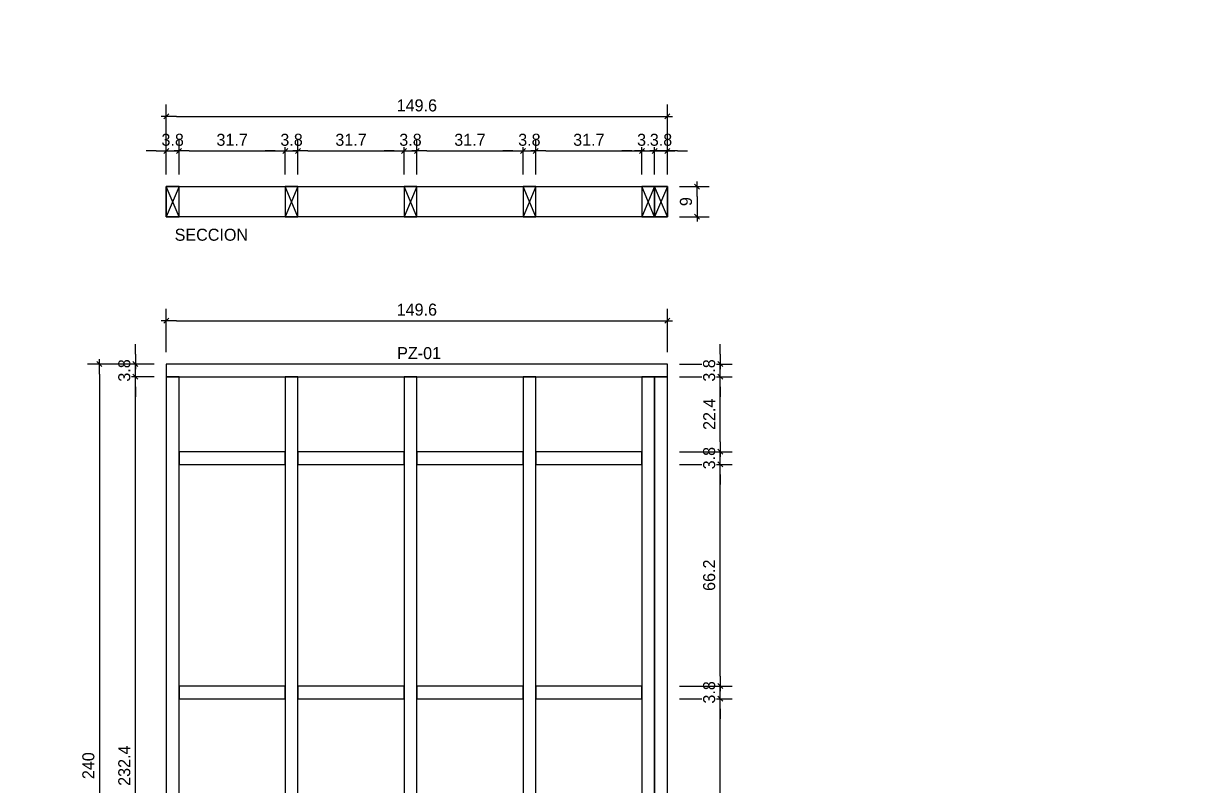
# Model space of a CAD drawing. Header units: millimetres. Extents: x 19458 to 19711, y 4351 to 4752.
# Drawn here: x 19482.069 to 19485.532, y 4522.546 to 4524.824 of the extents above; entities that cross this region are included whole.
import ezdxf

# ---------------------------------------------------------------- set-up
doc = ezdxf.new("R2010")
doc.units = ezdxf.units.MM
for name, color, linetype in [('0 @ 0.2', 7, 'Continuous'), ('cotas', 1, 'Continuous'), ('cotas @ 500', 1, 'Continuous'), ('PANELES', 2, 'Continuous'), ('TEXTO @ 0.2', 2, 'Continuous')]:
    doc.layers.add(name, color=color, linetype=linetype)
doc.styles.add('century gothic', font='GOTHIC.TTF')
doc.styles.add('COTAS SMC', font='GOTHIC.TTF')
doc.dimstyles.new('ANOTATIVE 100 SMCONSTRUCCIONES', dxfattribs={"dimscale": 0, "dimtxt": 0.18, "dimasz": 0.15, "dimexe": 0.18, "dimexo": 0.09, "dimgap": 0.1, "dimtad": 1, "dimzin": 0, "dimdsep": 46, "dimtxsty": 'century gothic', "dimblk1": 'FLECHA1', "dimblk2": 'FLECHA1', "dimsah": 1, "dimcen": 0.18, "dimdle": 0.075, "dimclrd": 1, "dimclre": 1, "dimclrt": 2, "dimaunit": 1, "dimadec": 0, "dimazin": 0, "dimtfac": 0.75, "dimtix": 1, "dimtmove": 2, "dimatfit": 3, "dimfxl": 0.09, "dimtvp": 1.5, "dimtfill": 1, "dimtolj": 1, "dimtzin": 0, "dimarcsym": 0})
doc.dimstyles.new('ANOTATIVE CM SMCONSTRUCCIONES', dxfattribs={"dimscale": 0, "dimtxt": 0.18, "dimasz": 0.15, "dimexe": 0.18, "dimexo": 0.18, "dimgap": 0.07, "dimtad": 1, "dimdec": 1, "dimlfac": 100, "dimdsep": 46, "dimtxsty": 'century gothic', "dimblk1": 'FLECHA1', "dimblk2": 'FLECHA1', "dimsah": 1, "dimcen": 0.18, "dimdle": 0.075, "dimclrd": 1, "dimclre": 1, "dimclrt": 2, "dimaunit": 1, "dimadec": 0, "dimazin": 2, "dimtfac": 0.75, "dimtdec": 1, "dimtix": 1, "dimtmove": 2, "dimatfit": 3, "dimfxl": 0.09, "dimtvp": 1.5, "dimtfill": 1, "dimtolj": 1, "dimtzin": 0, "dimarcsym": 0})
doc.dimstyles.new('PIES SMCONSTRUCCIONES', dxfattribs={"dimscale": 0, "dimtxt": 0.18, "dimasz": 0.2, "dimexe": 0.18, "dimexo": 0, "dimgap": 0.1, "dimtad": 1, "dimdec": 0, "dimlfac": 39.370079, "dimzin": 0, "dimdsep": 46, "dimlunit": 4, "dimtxsty": 'COTAS SMC', "dimblk1": 'FLECHA1', "dimblk2": 'FLECHA1', "dimsah": 1, "dimcen": 0.2, "dimdle": 0.075, "dimclrd": 1, "dimclre": 1, "dimclrt": 2, "dimaunit": 1, "dimadec": 0, "dimazin": 0, "dimtfac": 0.75, "dimtdec": 0, "dimtix": 1, "dimtmove": 2, "dimatfit": 3, "dimfxl": 0.09, "dimtvp": 1.5, "dimtfill": 1, "dimtolj": 1, "dimtzin": 0, "dimarcsym": 0})

# ---------------------------------------------------------------- blocks, each defined once
blk = doc.blocks.new('FLECHA1')
at = {"color": 4}
blk.add_line((-0.246176, -0.248081), (0.248081, 0.25), dxfattribs=at)
at = {"color": 1}
blk.add_line((-1, 0), (0.496162, 0), dxfattribs=at)
blk = doc.blocks.new('*D419')
at = {"layer": 'cotas', "color": 1, "lineweight": -2, "transparency": 16777216}
for p, q in [((19614.326, 4625.8448), (19614.326, 4700.8448)), ((19570.9836, 4550.8448), (19524.326, 4550.8448)), ((19614.326, 4548.4298), (19614.326, 4550.8448)), ((19570.5339, 4548.4298), (19524.326, 4548.4298)), ((19614.326, 4473.4298), (19614.326, 4398.4298))]:
    blk.add_line(p, q, dxfattribs=at)
at = {"layer": 'Defpoints', "color": 0, "transparency": 16777216}
for p in [(19614.326, 4550.8448), (19615.9836, 4550.8448), (19615.5339, 4548.4298)]:
    blk.add_point(p, dxfattribs=at)
at = {"layer": 'cotas', "color": 1, "lineweight": -2, "transparency": 16777216, "xscale": 75, "yscale": 75, "zscale": 75}
for p, rotation in [((19614.326, 4550.8448), 270), ((19614.326, 4548.4298), 90)]:
    blk.add_blockref('FLECHA1', p, dxfattribs=dict(at, rotation=rotation))
at = {"layer": 'cotas', "color": 2, "transparency": 16777216, "insert": (19517.3376, 4549.6373), "char_height": 90, "attachment_point": 5, "rotation": 90, "style": 'century gothic', "bg_fill": 3, "box_fill_scale": 1.1, "bg_fill_color": 256, "bg_fill_true_color": 13158600, "bg_fill_transparency": 0}
blk.add_mtext('\\A1;2.42', dxfattribs=at)
blk = doc.blocks.new('*D474')
at = {"layer": 'cotas', "color": 1, "lineweight": -2, "transparency": 16777216}
for p, q in [((19620.0128, 4651.7533), (19620.0128, 4751.7533)), ((19620.4168, 4551.7533), (19530.0128, 4551.7533)), ((19620.0128, 4550.5333), (19620.0128, 4551.7533)), ((19620.4168, 4550.5333), (19530.0128, 4550.5333)), ((19620.0128, 4450.5333), (19620.0128, 4350.5333))]:
    blk.add_line(p, q, dxfattribs=at)
at = {"layer": 'Defpoints', "color": 0, "transparency": 16777216}
for p in [(19620.0128, 4551.7533), (19620.4168, 4551.7533), (19620.4168, 4550.5333)]:
    blk.add_point(p, dxfattribs=at)
at = {"layer": 'cotas', "color": 1, "lineweight": -2, "transparency": 16777216, "xscale": 100, "yscale": 100, "zscale": 100}
for p, rotation in [((19620.0128, 4551.7533), 270), ((19620.0128, 4550.5333), 90)]:
    blk.add_blockref('FLECHA1', p, dxfattribs=dict(at, rotation=rotation))
at = {"layer": 'cotas', "color": 2, "transparency": 16777216, "insert": (19523.8809, 4551.1433), "char_height": 90, "attachment_point": 5, "rotation": 90, "style": 'COTAS SMC', "bg_fill": 3, "box_fill_scale": 1.1, "bg_fill_color": 256, "bg_fill_true_color": 13158600, "bg_fill_transparency": 0}
blk.add_mtext("\\A1;4'", dxfattribs=at)
blk = doc.blocks.new('LL')
at = {"layer": 'PANELES'}
for p, q in [((19468.3744, 4520.8214), (19468.4124, 4520.7314)), ((19468.3744, 4520.7314), (19468.4124, 4520.8214))]:
    blk.add_line(p, q, dxfattribs=at)
blk.add_lwpolyline([(19468.3744, 4520.7314), (19468.4124, 4520.7314), (19468.4124, 4520.8214), (19468.3744, 4520.8214)], close=True, dxfattribs=at)
blk = doc.blocks.new('D')
at = {"layer": 'PANELES'}
for points in [[(19482.4965, 4523.8057), (19482.4965, 4523.7677), (19483.9929, 4523.7677), (19483.9929, 4523.8057)], [(19482.4965, 4521.4437), (19482.5345, 4521.4437), (19482.5345, 4523.7677), (19482.4965, 4523.7677)], [(19482.8516, 4521.4437), (19482.8896, 4521.4437), (19482.8896, 4523.7677), (19482.8516, 4523.7677)], [(19483.2067, 4521.4437), (19483.2447, 4521.4437), (19483.2447, 4523.7677), (19483.2067, 4523.7677)], [(19483.5618, 4521.4437), (19483.5998, 4521.4437), (19483.5998, 4523.7677), (19483.5618, 4523.7677)], [(19483.9169, 4521.4437), (19483.9549, 4521.4437), (19483.9549, 4523.7677), (19483.9169, 4523.7677)], [(19483.9549, 4521.4437), (19483.9929, 4521.4437), (19483.9929, 4523.7677), (19483.9549, 4523.7677)], [(19482.5345, 4523.5437), (19482.5345, 4523.5057), (19482.8516, 4523.5057), (19482.8516, 4523.5437)], [(19482.8896, 4523.5437), (19482.8896, 4523.5057), (19483.2067, 4523.5057), (19483.2067, 4523.5437)], [(19483.2447, 4523.5437), (19483.2447, 4523.5057), (19483.5618, 4523.5057), (19483.5618, 4523.5437)], [(19483.5998, 4523.5437), (19483.5998, 4523.5057), (19483.9169, 4523.5057), (19483.9169, 4523.5437)], [(19482.5345, 4522.8437), (19482.5345, 4522.8057), (19482.8516, 4522.8057), (19482.8516, 4522.8437)], [(19482.8896, 4522.8437), (19482.8896, 4522.8057), (19483.2067, 4522.8057), (19483.2067, 4522.8437)], [(19483.2447, 4522.8437), (19483.2447, 4522.8057), (19483.5618, 4522.8057), (19483.5618, 4522.8437)], [(19483.5998, 4522.8437), (19483.5998, 4522.8057), (19483.9169, 4522.8057), (19483.9169, 4522.8437)]]:
    blk.add_lwpolyline(points, close=True, dxfattribs=at)
blk = doc.blocks.new('*D816')
at = {"color": 1, "lineweight": -2, "transparency": 16777216}
for p, q in [((19482.4605, 4523.7677), (19482.3681, 4523.7677)), ((19482.4041, 4521.4737), (19482.4041, 4523.7377)), ((19482.4605, 4521.4437), (19482.3681, 4521.4437))]:
    blk.add_line(p, q, dxfattribs=at)
at = {"layer": 'Defpoints', "color": 0, "transparency": 16777216}
for p in [(19482.4041, 4523.7677), (19482.4965, 4523.7677), (19482.4965, 4521.4437)]:
    blk.add_point(p, dxfattribs=at)
at = {"color": 1, "lineweight": -2, "transparency": 16777216, "xscale": 0.03, "yscale": 0.03, "zscale": 0.03}
for p, rotation in [((19482.4041, 4523.7677), 90), ((19482.4041, 4521.4437), 270)]:
    blk.add_blockref('FLECHA1', p, dxfattribs=dict(at, rotation=rotation))
at = {"color": 2, "transparency": 16777216, "insert": (19482.3712, 4522.6057), "char_height": 0.036, "attachment_point": 5, "rotation": 90, "style": 'century gothic', "bg_fill": 3, "box_fill_scale": 1.1, "bg_fill_color": 256, "bg_fill_true_color": 13158600, "bg_fill_transparency": 0}
blk.add_mtext('\\A1;232.4', dxfattribs=at)
blk = doc.blocks.new('*D817')
at = {"color": 1, "lineweight": -2, "transparency": 16777216}
for p, q in [((19482.4041, 4523.8357), (19482.4041, 4523.8657)), ((19482.4605, 4523.8057), (19482.3681, 4523.8057)), ((19482.4041, 4523.7677), (19482.4041, 4523.8057)), ((19482.4605, 4523.7677), (19482.3681, 4523.7677)), ((19482.4041, 4523.7377), (19482.4041, 4523.7077))]:
    blk.add_line(p, q, dxfattribs=at)
at = {"layer": 'Defpoints', "color": 0, "transparency": 16777216}
for p in [(19482.4965, 4523.8057), (19482.4965, 4523.7677)]:
    blk.add_point(p, dxfattribs=at)
at = {"color": 1, "lineweight": -2, "transparency": 16777216, "xscale": 0.03, "yscale": 0.03, "zscale": 0.03}
for p, rotation in [((19482.4041, 4523.8057), 270), ((19482.4041, 4523.7677), 90)]:
    blk.add_blockref('FLECHA1', p, dxfattribs=dict(at, rotation=rotation))
at = {"color": 2, "transparency": 16777216, "insert": (19482.3712, 4523.7867), "char_height": 0.036, "attachment_point": 5, "rotation": 90, "style": 'century gothic', "bg_fill": 3, "box_fill_scale": 1.1, "bg_fill_color": 256, "bg_fill_true_color": 13158600, "bg_fill_transparency": 0}
blk.add_mtext('\\A1;3.8', dxfattribs=at)
at = {"layer": 'Defpoints', "color": 0, "transparency": 16777216}
blk.add_point((19482.4041, 4523.8057), dxfattribs=at)
blk = doc.blocks.new('*D818')
at = {"color": 1, "lineweight": -2, "transparency": 16777216}
for p, q in [((19482.4605, 4523.8057), (19482.2608, 4523.8057)), ((19482.2968, 4523.7757), (19482.2968, 4521.4357)), ((19482.4605, 4521.4057), (19482.2608, 4521.4057))]:
    blk.add_line(p, q, dxfattribs=at)
at = {"layer": 'Defpoints', "color": 0, "transparency": 16777216}
for p in [(19482.4965, 4523.8057), (19482.2968, 4521.4057), (19482.4965, 4521.4057)]:
    blk.add_point(p, dxfattribs=at)
at = {"color": 1, "lineweight": -2, "transparency": 16777216, "xscale": 0.03, "yscale": 0.03, "zscale": 0.03}
for p, rotation in [((19482.2968, 4523.8057), 90), ((19482.2968, 4521.4057), 270)]:
    blk.add_blockref('FLECHA1', p, dxfattribs=dict(at, rotation=rotation))
at = {"color": 2, "transparency": 16777216, "insert": (19482.2639, 4522.6057), "char_height": 0.036, "attachment_point": 5, "rotation": 90, "style": 'century gothic', "bg_fill": 3, "box_fill_scale": 1.1, "bg_fill_color": 256, "bg_fill_true_color": 13158600, "bg_fill_transparency": 0}
blk.add_mtext('\\A1;240', dxfattribs=at)
blk = doc.blocks.new('*D819')
at = {"color": 1, "lineweight": -2, "transparency": 16777216}
for p, q in [((19482.4965, 4524.3722), (19482.4965, 4524.4788)), ((19482.5345, 4524.3722), (19482.5345, 4524.4788)), ((19482.4665, 4524.4428), (19482.4365, 4524.4428)), ((19482.4965, 4524.4428), (19482.5345, 4524.4428)), ((19482.5645, 4524.4428), (19482.5945, 4524.4428))]:
    blk.add_line(p, q, dxfattribs=at)
at = {"layer": 'Defpoints', "color": 0, "transparency": 16777216}
for p in [(19482.4965, 4524.3362), (19482.5345, 4524.3362)]:
    blk.add_point(p, dxfattribs=at)
at = {"color": 1, "lineweight": -2, "transparency": 16777216, "xscale": 0.03, "yscale": 0.03, "zscale": 0.03}
blk.add_blockref('FLECHA1', (19482.4965, 4524.4428), dxfattribs=at)
at = {"color": 1, "lineweight": -2, "transparency": 16777216, "xscale": 0.03, "yscale": 0.03, "zscale": 0.03, "rotation": 180}
blk.add_blockref('FLECHA1', (19482.5345, 4524.4428), dxfattribs=at)
at = {"color": 2, "transparency": 16777216, "insert": (19482.5155, 4524.4757), "char_height": 0.036, "attachment_point": 5, "style": 'century gothic', "bg_fill": 3, "box_fill_scale": 1.1, "bg_fill_color": 256, "bg_fill_true_color": 13158600, "bg_fill_transparency": 0}
blk.add_mtext('\\A1;3.8', dxfattribs=at)
at = {"layer": 'Defpoints', "color": 0, "transparency": 16777216}
blk.add_point((19482.5345, 4524.4428), dxfattribs=at)
blk = doc.blocks.new('*D820')
at = {"color": 1, "lineweight": -2, "transparency": 16777216}
for p, q in [((19482.5345, 4524.3722), (19482.5345, 4524.4788)), ((19482.8516, 4524.3722), (19482.8516, 4524.4788)), ((19482.5645, 4524.4428), (19482.8216, 4524.4428))]:
    blk.add_line(p, q, dxfattribs=at)
at = {"layer": 'Defpoints', "color": 0, "transparency": 16777216}
for p in [(19482.8516, 4524.4428), (19482.5345, 4524.3362), (19482.8516, 4524.3362)]:
    blk.add_point(p, dxfattribs=at)
at = {"color": 1, "lineweight": -2, "transparency": 16777216, "xscale": 0.03, "yscale": 0.03, "zscale": 0.03, "rotation": 180}
blk.add_blockref('FLECHA1', (19482.5345, 4524.4428), dxfattribs=at)
at = {"color": 1, "lineweight": -2, "transparency": 16777216, "xscale": 0.03, "yscale": 0.03, "zscale": 0.03}
blk.add_blockref('FLECHA1', (19482.8516, 4524.4428), dxfattribs=at)
at = {"color": 2, "transparency": 16777216, "insert": (19482.6931, 4524.4757), "char_height": 0.036, "attachment_point": 5, "style": 'century gothic', "bg_fill": 3, "box_fill_scale": 1.1, "bg_fill_color": 256, "bg_fill_true_color": 13158600, "bg_fill_transparency": 0}
blk.add_mtext('\\A1;31.7', dxfattribs=at)
blk = doc.blocks.new('*D821')
at = {"color": 1, "lineweight": -2, "transparency": 16777216}
for p, q in [((19482.8516, 4524.3722), (19482.8516, 4524.4788)), ((19482.8896, 4524.3722), (19482.8896, 4524.4788)), ((19482.8216, 4524.4428), (19482.7916, 4524.4428)), ((19482.8516, 4524.4428), (19482.8896, 4524.4428)), ((19482.9196, 4524.4428), (19482.9496, 4524.4428))]:
    blk.add_line(p, q, dxfattribs=at)
at = {"layer": 'Defpoints', "color": 0, "transparency": 16777216}
for p in [(19482.8516, 4524.3362), (19482.8896, 4524.3362)]:
    blk.add_point(p, dxfattribs=at)
at = {"color": 1, "lineweight": -2, "transparency": 16777216, "xscale": 0.03, "yscale": 0.03, "zscale": 0.03}
blk.add_blockref('FLECHA1', (19482.8516, 4524.4428), dxfattribs=at)
at = {"color": 1, "lineweight": -2, "transparency": 16777216, "xscale": 0.03, "yscale": 0.03, "zscale": 0.03, "rotation": 180}
blk.add_blockref('FLECHA1', (19482.8896, 4524.4428), dxfattribs=at)
at = {"color": 2, "transparency": 16777216, "insert": (19482.8706, 4524.4757), "char_height": 0.036, "attachment_point": 5, "style": 'century gothic', "bg_fill": 3, "box_fill_scale": 1.1, "bg_fill_color": 256, "bg_fill_true_color": 13158600, "bg_fill_transparency": 0}
blk.add_mtext('\\A1;3.8', dxfattribs=at)
at = {"layer": 'Defpoints', "color": 0, "transparency": 16777216}
blk.add_point((19482.8896, 4524.4428), dxfattribs=at)
blk = doc.blocks.new('*D822')
at = {"color": 1, "lineweight": -2, "transparency": 16777216}
for p, q in [((19482.8896, 4524.3722), (19482.8896, 4524.4788)), ((19483.2067, 4524.3722), (19483.2067, 4524.4788)), ((19482.9196, 4524.4428), (19483.1767, 4524.4428))]:
    blk.add_line(p, q, dxfattribs=at)
at = {"layer": 'Defpoints', "color": 0, "transparency": 16777216}
for p in [(19483.2067, 4524.4428), (19482.8896, 4524.3362), (19483.2067, 4524.3362)]:
    blk.add_point(p, dxfattribs=at)
at = {"color": 1, "lineweight": -2, "transparency": 16777216, "xscale": 0.03, "yscale": 0.03, "zscale": 0.03, "rotation": 180}
blk.add_blockref('FLECHA1', (19482.8896, 4524.4428), dxfattribs=at)
at = {"color": 1, "lineweight": -2, "transparency": 16777216, "xscale": 0.03, "yscale": 0.03, "zscale": 0.03}
blk.add_blockref('FLECHA1', (19483.2067, 4524.4428), dxfattribs=at)
at = {"color": 2, "transparency": 16777216, "insert": (19483.0482, 4524.4757), "char_height": 0.036, "attachment_point": 5, "style": 'century gothic', "bg_fill": 3, "box_fill_scale": 1.1, "bg_fill_color": 256, "bg_fill_true_color": 13158600, "bg_fill_transparency": 0}
blk.add_mtext('\\A1;31.7', dxfattribs=at)
blk = doc.blocks.new('*D823')
at = {"color": 1, "lineweight": -2, "transparency": 16777216}
for p, q in [((19483.2067, 4524.3722), (19483.2067, 4524.4788)), ((19483.2447, 4524.3722), (19483.2447, 4524.4788)), ((19483.1767, 4524.4428), (19483.1467, 4524.4428)), ((19483.2067, 4524.4428), (19483.2447, 4524.4428)), ((19483.2747, 4524.4428), (19483.3047, 4524.4428))]:
    blk.add_line(p, q, dxfattribs=at)
at = {"layer": 'Defpoints', "color": 0, "transparency": 16777216}
for p in [(19483.2067, 4524.3362), (19483.2447, 4524.3362)]:
    blk.add_point(p, dxfattribs=at)
at = {"color": 1, "lineweight": -2, "transparency": 16777216, "xscale": 0.03, "yscale": 0.03, "zscale": 0.03}
blk.add_blockref('FLECHA1', (19483.2067, 4524.4428), dxfattribs=at)
at = {"color": 1, "lineweight": -2, "transparency": 16777216, "xscale": 0.03, "yscale": 0.03, "zscale": 0.03, "rotation": 180}
blk.add_blockref('FLECHA1', (19483.2447, 4524.4428), dxfattribs=at)
at = {"color": 2, "transparency": 16777216, "insert": (19483.2257, 4524.4757), "char_height": 0.036, "attachment_point": 5, "style": 'century gothic', "bg_fill": 3, "box_fill_scale": 1.1, "bg_fill_color": 256, "bg_fill_true_color": 13158600, "bg_fill_transparency": 0}
blk.add_mtext('\\A1;3.8', dxfattribs=at)
at = {"layer": 'Defpoints', "color": 0, "transparency": 16777216}
blk.add_point((19483.2447, 4524.4428), dxfattribs=at)
blk = doc.blocks.new('*D824')
at = {"color": 1, "lineweight": -2, "transparency": 16777216}
for p, q in [((19483.2447, 4524.3722), (19483.2447, 4524.4788)), ((19483.5618, 4524.3722), (19483.5618, 4524.4788)), ((19483.2747, 4524.4428), (19483.5318, 4524.4428))]:
    blk.add_line(p, q, dxfattribs=at)
at = {"layer": 'Defpoints', "color": 0, "transparency": 16777216}
for p in [(19483.5618, 4524.4428), (19483.2447, 4524.3362), (19483.5618, 4524.3362)]:
    blk.add_point(p, dxfattribs=at)
at = {"color": 1, "lineweight": -2, "transparency": 16777216, "xscale": 0.03, "yscale": 0.03, "zscale": 0.03, "rotation": 180}
blk.add_blockref('FLECHA1', (19483.2447, 4524.4428), dxfattribs=at)
at = {"color": 1, "lineweight": -2, "transparency": 16777216, "xscale": 0.03, "yscale": 0.03, "zscale": 0.03}
blk.add_blockref('FLECHA1', (19483.5618, 4524.4428), dxfattribs=at)
at = {"color": 2, "transparency": 16777216, "insert": (19483.4033, 4524.4757), "char_height": 0.036, "attachment_point": 5, "style": 'century gothic', "bg_fill": 3, "box_fill_scale": 1.1, "bg_fill_color": 256, "bg_fill_true_color": 13158600, "bg_fill_transparency": 0}
blk.add_mtext('\\A1;31.7', dxfattribs=at)
blk = doc.blocks.new('*D825')
at = {"color": 1, "lineweight": -2, "transparency": 16777216}
for p, q in [((19483.5618, 4524.3722), (19483.5618, 4524.4788)), ((19483.5998, 4524.3722), (19483.5998, 4524.4788)), ((19483.5318, 4524.4428), (19483.5018, 4524.4428)), ((19483.5618, 4524.4428), (19483.5998, 4524.4428)), ((19483.6298, 4524.4428), (19483.6598, 4524.4428))]:
    blk.add_line(p, q, dxfattribs=at)
at = {"layer": 'Defpoints', "color": 0, "transparency": 16777216}
for p in [(19483.5618, 4524.3362), (19483.5998, 4524.3362)]:
    blk.add_point(p, dxfattribs=at)
at = {"color": 1, "lineweight": -2, "transparency": 16777216, "xscale": 0.03, "yscale": 0.03, "zscale": 0.03}
blk.add_blockref('FLECHA1', (19483.5618, 4524.4428), dxfattribs=at)
at = {"color": 1, "lineweight": -2, "transparency": 16777216, "xscale": 0.03, "yscale": 0.03, "zscale": 0.03, "rotation": 180}
blk.add_blockref('FLECHA1', (19483.5998, 4524.4428), dxfattribs=at)
at = {"color": 2, "transparency": 16777216, "insert": (19483.5808, 4524.4757), "char_height": 0.036, "attachment_point": 5, "style": 'century gothic', "bg_fill": 3, "box_fill_scale": 1.1, "bg_fill_color": 256, "bg_fill_true_color": 13158600, "bg_fill_transparency": 0}
blk.add_mtext('\\A1;3.8', dxfattribs=at)
at = {"layer": 'Defpoints', "color": 0, "transparency": 16777216}
blk.add_point((19483.5998, 4524.4428), dxfattribs=at)
blk = doc.blocks.new('*D826')
at = {"color": 1, "lineweight": -2, "transparency": 16777216}
for p, q in [((19483.5998, 4524.3722), (19483.5998, 4524.4788)), ((19483.9169, 4524.3722), (19483.9169, 4524.4788)), ((19483.6298, 4524.4428), (19483.8869, 4524.4428))]:
    blk.add_line(p, q, dxfattribs=at)
at = {"layer": 'Defpoints', "color": 0, "transparency": 16777216}
for p in [(19483.9169, 4524.4428), (19483.5998, 4524.3362), (19483.9169, 4524.3362)]:
    blk.add_point(p, dxfattribs=at)
at = {"color": 1, "lineweight": -2, "transparency": 16777216, "xscale": 0.03, "yscale": 0.03, "zscale": 0.03, "rotation": 180}
blk.add_blockref('FLECHA1', (19483.5998, 4524.4428), dxfattribs=at)
at = {"color": 1, "lineweight": -2, "transparency": 16777216, "xscale": 0.03, "yscale": 0.03, "zscale": 0.03}
blk.add_blockref('FLECHA1', (19483.9169, 4524.4428), dxfattribs=at)
at = {"color": 2, "transparency": 16777216, "insert": (19483.7584, 4524.4757), "char_height": 0.036, "attachment_point": 5, "style": 'century gothic', "bg_fill": 3, "box_fill_scale": 1.1, "bg_fill_color": 256, "bg_fill_true_color": 13158600, "bg_fill_transparency": 0}
blk.add_mtext('\\A1;31.7', dxfattribs=at)
blk = doc.blocks.new('*D827')
at = {"color": 1, "lineweight": -2, "transparency": 16777216}
for p, q in [((19483.9169, 4524.3722), (19483.9169, 4524.4788)), ((19483.9549, 4524.3722), (19483.9549, 4524.4788)), ((19483.8869, 4524.4428), (19483.8569, 4524.4428)), ((19483.9169, 4524.4428), (19483.9549, 4524.4428)), ((19483.9849, 4524.4428), (19484.0149, 4524.4428))]:
    blk.add_line(p, q, dxfattribs=at)
at = {"layer": 'Defpoints', "color": 0, "transparency": 16777216}
for p in [(19483.9169, 4524.3362), (19483.9549, 4524.3362)]:
    blk.add_point(p, dxfattribs=at)
at = {"color": 1, "lineweight": -2, "transparency": 16777216, "xscale": 0.03, "yscale": 0.03, "zscale": 0.03}
blk.add_blockref('FLECHA1', (19483.9169, 4524.4428), dxfattribs=at)
at = {"color": 1, "lineweight": -2, "transparency": 16777216, "xscale": 0.03, "yscale": 0.03, "zscale": 0.03, "rotation": 180}
blk.add_blockref('FLECHA1', (19483.9549, 4524.4428), dxfattribs=at)
at = {"color": 2, "transparency": 16777216, "insert": (19483.9359, 4524.4757), "char_height": 0.036, "attachment_point": 5, "style": 'century gothic', "bg_fill": 3, "box_fill_scale": 1.1, "bg_fill_color": 256, "bg_fill_true_color": 13158600, "bg_fill_transparency": 0}
blk.add_mtext('\\A1;3.8', dxfattribs=at)
at = {"layer": 'Defpoints', "color": 0, "transparency": 16777216}
blk.add_point((19483.9549, 4524.4428), dxfattribs=at)
blk = doc.blocks.new('*D828')
at = {"color": 1, "lineweight": -2, "transparency": 16777216}
for p, q in [((19483.9549, 4524.3722), (19483.9549, 4524.4788)), ((19483.9929, 4524.3722), (19483.9929, 4524.4788)), ((19483.9249, 4524.4428), (19483.8949, 4524.4428)), ((19483.9549, 4524.4428), (19483.9929, 4524.4428)), ((19484.0229, 4524.4428), (19484.0529, 4524.4428))]:
    blk.add_line(p, q, dxfattribs=at)
at = {"layer": 'Defpoints', "color": 0, "transparency": 16777216}
for p in [(19483.9549, 4524.3362), (19483.9929, 4524.3362)]:
    blk.add_point(p, dxfattribs=at)
at = {"color": 1, "lineweight": -2, "transparency": 16777216, "xscale": 0.03, "yscale": 0.03, "zscale": 0.03}
blk.add_blockref('FLECHA1', (19483.9549, 4524.4428), dxfattribs=at)
at = {"color": 1, "lineweight": -2, "transparency": 16777216, "xscale": 0.03, "yscale": 0.03, "zscale": 0.03, "rotation": 180}
blk.add_blockref('FLECHA1', (19483.9929, 4524.4428), dxfattribs=at)
at = {"color": 2, "transparency": 16777216, "insert": (19483.9739, 4524.4757), "char_height": 0.036, "attachment_point": 5, "style": 'century gothic', "bg_fill": 3, "box_fill_scale": 1.1, "bg_fill_color": 256, "bg_fill_true_color": 13158600, "bg_fill_transparency": 0}
blk.add_mtext('\\A1;3.8', dxfattribs=at)
at = {"layer": 'Defpoints', "color": 0, "transparency": 16777216}
blk.add_point((19483.9929, 4524.4428), dxfattribs=at)
blk = doc.blocks.new('*D829')
at = {"color": 1, "lineweight": -2, "transparency": 16777216}
for p, q in [((19482.4965, 4524.3722), (19482.4965, 4524.5816)), ((19483.9929, 4524.3722), (19483.9929, 4524.5816)), ((19482.5265, 4524.5456), (19483.9629, 4524.5456))]:
    blk.add_line(p, q, dxfattribs=at)
at = {"layer": 'Defpoints', "color": 0, "transparency": 16777216}
for p in [(19483.9929, 4524.5456), (19482.4965, 4524.3362), (19483.9929, 4524.3362)]:
    blk.add_point(p, dxfattribs=at)
at = {"color": 1, "lineweight": -2, "transparency": 16777216, "xscale": 0.03, "yscale": 0.03, "zscale": 0.03, "rotation": 180}
blk.add_blockref('FLECHA1', (19482.4965, 4524.5456), dxfattribs=at)
at = {"color": 1, "lineweight": -2, "transparency": 16777216, "xscale": 0.03, "yscale": 0.03, "zscale": 0.03}
blk.add_blockref('FLECHA1', (19483.9929, 4524.5456), dxfattribs=at)
at = {"color": 2, "transparency": 16777216, "insert": (19483.2447, 4524.5785), "char_height": 0.036, "attachment_point": 5, "style": 'century gothic', "bg_fill": 3, "box_fill_scale": 1.1, "bg_fill_color": 256, "bg_fill_true_color": 13158600, "bg_fill_transparency": 0}
blk.add_mtext('\\A1;149.6', dxfattribs=at)
blk = doc.blocks.new('*D831')
at = {"color": 1, "lineweight": -2, "transparency": 16777216}
for p, q in [((19484.0289, 4524.3362), (19484.1175, 4524.3362)), ((19484.0815, 4524.3062), (19484.0815, 4524.2762)), ((19484.0289, 4524.2462), (19484.1175, 4524.2462))]:
    blk.add_line(p, q, dxfattribs=at)
at = {"layer": 'Defpoints', "color": 0, "transparency": 16777216}
for p in [(19483.9929, 4524.3362), (19483.9929, 4524.2462), (19484.0815, 4524.2462)]:
    blk.add_point(p, dxfattribs=at)
at = {"color": 1, "lineweight": -2, "transparency": 16777216, "xscale": 0.03, "yscale": 0.03, "zscale": 0.03}
for p, rotation in [((19484.0815, 4524.3362), 90), ((19484.0815, 4524.2462), 270)]:
    blk.add_blockref('FLECHA1', p, dxfattribs=dict(at, rotation=rotation))
at = {"color": 2, "transparency": 16777216, "insert": (19484.0486, 4524.2912), "char_height": 0.036, "attachment_point": 5, "rotation": 90, "style": 'century gothic', "bg_fill": 3, "box_fill_scale": 1.1, "bg_fill_color": 256, "bg_fill_true_color": 13158600, "bg_fill_transparency": 0}
blk.add_mtext('\\A1;9', dxfattribs=at)
blk = doc.blocks.new('*D832')
at = {"color": 1, "lineweight": -2, "transparency": 16777216}
for p, q in [((19482.4965, 4523.8417), (19482.4965, 4523.9713)), ((19483.9929, 4523.8417), (19483.9929, 4523.9713)), ((19482.5265, 4523.9353), (19483.9629, 4523.9353))]:
    blk.add_line(p, q, dxfattribs=at)
at = {"layer": 'Defpoints', "color": 0, "transparency": 16777216}
for p in [(19483.9929, 4523.9353), (19482.4965, 4523.8057), (19483.9929, 4523.8057)]:
    blk.add_point(p, dxfattribs=at)
at = {"color": 1, "lineweight": -2, "transparency": 16777216, "xscale": 0.03, "yscale": 0.03, "zscale": 0.03, "rotation": 180}
blk.add_blockref('FLECHA1', (19482.4965, 4523.9353), dxfattribs=at)
at = {"color": 1, "lineweight": -2, "transparency": 16777216, "xscale": 0.03, "yscale": 0.03, "zscale": 0.03}
blk.add_blockref('FLECHA1', (19483.9929, 4523.9353), dxfattribs=at)
at = {"color": 2, "transparency": 16777216, "insert": (19483.2447, 4523.9682), "char_height": 0.036, "attachment_point": 5, "style": 'century gothic', "bg_fill": 3, "box_fill_scale": 1.1, "bg_fill_color": 256, "bg_fill_true_color": 13158600, "bg_fill_transparency": 0}
blk.add_mtext('\\A1;149.6', dxfattribs=at)
blk = doc.blocks.new('*D836')
at = {"color": 1, "lineweight": -2, "transparency": 16777216}
for p, q in [((19484.0289, 4522.8057), (19484.1867, 4522.8057)), ((19484.1507, 4522.1737), (19484.1507, 4522.7757)), ((19484.0289, 4522.1437), (19484.1867, 4522.1437))]:
    blk.add_line(p, q, dxfattribs=at)
at = {"layer": 'Defpoints', "color": 0, "transparency": 16777216}
for p in [(19483.9929, 4522.8057), (19484.1507, 4522.8057), (19483.9929, 4522.1437)]:
    blk.add_point(p, dxfattribs=at)
at = {"color": 1, "lineweight": -2, "transparency": 16777216, "xscale": 0.03, "yscale": 0.03, "zscale": 0.03}
for p, rotation in [((19484.1507, 4522.8057), 90), ((19484.1507, 4522.1437), 270)]:
    blk.add_blockref('FLECHA1', p, dxfattribs=dict(at, rotation=rotation))
at = {"color": 2, "transparency": 16777216, "insert": (19484.1178, 4522.4747), "char_height": 0.036, "attachment_point": 5, "rotation": 90, "style": 'century gothic', "bg_fill": 3, "box_fill_scale": 1.1, "bg_fill_color": 256, "bg_fill_true_color": 13158600, "bg_fill_transparency": 0}
blk.add_mtext('\\A1;66.2', dxfattribs=at)
blk = doc.blocks.new('*D837')
at = {"color": 1, "lineweight": -2, "transparency": 16777216}
for p, q in [((19484.1507, 4522.8737), (19484.1507, 4522.9037)), ((19484.0289, 4522.8437), (19484.1867, 4522.8437)), ((19484.1507, 4522.8057), (19484.1507, 4522.8437)), ((19484.0289, 4522.8057), (19484.1867, 4522.8057)), ((19484.1507, 4522.7757), (19484.1507, 4522.7457))]:
    blk.add_line(p, q, dxfattribs=at)
at = {"layer": 'Defpoints', "color": 0, "transparency": 16777216}
for p in [(19483.9929, 4522.8437), (19483.9929, 4522.8057)]:
    blk.add_point(p, dxfattribs=at)
at = {"color": 1, "lineweight": -2, "transparency": 16777216, "xscale": 0.03, "yscale": 0.03, "zscale": 0.03}
for p, rotation in [((19484.1507, 4522.8437), 270), ((19484.1507, 4522.8057), 90)]:
    blk.add_blockref('FLECHA1', p, dxfattribs=dict(at, rotation=rotation))
at = {"color": 2, "transparency": 16777216, "insert": (19484.1178, 4522.8247), "char_height": 0.036, "attachment_point": 5, "rotation": 90, "style": 'century gothic', "bg_fill": 3, "box_fill_scale": 1.1, "bg_fill_color": 256, "bg_fill_true_color": 13158600, "bg_fill_transparency": 0}
blk.add_mtext('\\A1;3.8', dxfattribs=at)
at = {"layer": 'Defpoints', "color": 0, "transparency": 16777216}
blk.add_point((19484.1507, 4522.8437), dxfattribs=at)
blk = doc.blocks.new('*D838')
at = {"color": 1, "lineweight": -2, "transparency": 16777216}
for p, q in [((19484.0289, 4523.5057), (19484.1867, 4523.5057)), ((19484.1507, 4522.8737), (19484.1507, 4523.4757)), ((19484.0289, 4522.8437), (19484.1867, 4522.8437))]:
    blk.add_line(p, q, dxfattribs=at)
at = {"layer": 'Defpoints', "color": 0, "transparency": 16777216}
for p in [(19483.9929, 4523.5057), (19484.1507, 4523.5057), (19483.9929, 4522.8437)]:
    blk.add_point(p, dxfattribs=at)
at = {"color": 1, "lineweight": -2, "transparency": 16777216, "xscale": 0.03, "yscale": 0.03, "zscale": 0.03}
for p, rotation in [((19484.1507, 4523.5057), 90), ((19484.1507, 4522.8437), 270)]:
    blk.add_blockref('FLECHA1', p, dxfattribs=dict(at, rotation=rotation))
at = {"color": 2, "transparency": 16777216, "insert": (19484.1178, 4523.1747), "char_height": 0.036, "attachment_point": 5, "rotation": 90, "style": 'century gothic', "bg_fill": 3, "box_fill_scale": 1.1, "bg_fill_color": 256, "bg_fill_true_color": 13158600, "bg_fill_transparency": 0}
blk.add_mtext('\\A1;66.2', dxfattribs=at)
blk = doc.blocks.new('*D839')
at = {"color": 1, "lineweight": -2, "transparency": 16777216}
for p, q in [((19484.1507, 4523.5737), (19484.1507, 4523.6037)), ((19484.0289, 4523.5437), (19484.1867, 4523.5437)), ((19484.1507, 4523.5057), (19484.1507, 4523.5437)), ((19484.0289, 4523.5057), (19484.1867, 4523.5057)), ((19484.1507, 4523.4757), (19484.1507, 4523.4457))]:
    blk.add_line(p, q, dxfattribs=at)
at = {"layer": 'Defpoints', "color": 0, "transparency": 16777216}
for p in [(19483.9929, 4523.5437), (19483.9929, 4523.5057)]:
    blk.add_point(p, dxfattribs=at)
at = {"color": 1, "lineweight": -2, "transparency": 16777216, "xscale": 0.03, "yscale": 0.03, "zscale": 0.03}
for p, rotation in [((19484.1507, 4523.5437), 270), ((19484.1507, 4523.5057), 90)]:
    blk.add_blockref('FLECHA1', p, dxfattribs=dict(at, rotation=rotation))
at = {"color": 2, "transparency": 16777216, "insert": (19484.1178, 4523.5247), "char_height": 0.036, "attachment_point": 5, "rotation": 90, "style": 'century gothic', "bg_fill": 3, "box_fill_scale": 1.1, "bg_fill_color": 256, "bg_fill_true_color": 13158600, "bg_fill_transparency": 0}
blk.add_mtext('\\A1;3.8', dxfattribs=at)
at = {"layer": 'Defpoints', "color": 0, "transparency": 16777216}
blk.add_point((19484.1507, 4523.5437), dxfattribs=at)
blk = doc.blocks.new('*D840')
at = {"color": 1, "lineweight": -2, "transparency": 16777216}
for p, q in [((19484.0289, 4523.7677), (19484.1867, 4523.7677)), ((19484.1507, 4523.5737), (19484.1507, 4523.7377)), ((19484.0289, 4523.5437), (19484.1867, 4523.5437))]:
    blk.add_line(p, q, dxfattribs=at)
at = {"layer": 'Defpoints', "color": 0, "transparency": 16777216}
for p in [(19483.9929, 4523.7677), (19484.1507, 4523.7677), (19483.9929, 4523.5437)]:
    blk.add_point(p, dxfattribs=at)
at = {"color": 1, "lineweight": -2, "transparency": 16777216, "xscale": 0.03, "yscale": 0.03, "zscale": 0.03}
for p, rotation in [((19484.1507, 4523.7677), 90), ((19484.1507, 4523.5437), 270)]:
    blk.add_blockref('FLECHA1', p, dxfattribs=dict(at, rotation=rotation))
at = {"color": 2, "transparency": 16777216, "insert": (19484.1179, 4523.6557), "char_height": 0.036, "attachment_point": 5, "rotation": 90, "style": 'century gothic', "bg_fill": 3, "box_fill_scale": 1.1, "bg_fill_color": 256, "bg_fill_true_color": 13158600, "bg_fill_transparency": 0}
blk.add_mtext('\\A1;22.4', dxfattribs=at)
blk = doc.blocks.new('*D841')
at = {"color": 1, "lineweight": -2, "transparency": 16777216}
for p, q in [((19484.1507, 4523.8357), (19484.1507, 4523.8657)), ((19484.0289, 4523.8057), (19484.1867, 4523.8057)), ((19484.1507, 4523.7677), (19484.1507, 4523.8057)), ((19484.0289, 4523.7677), (19484.1867, 4523.7677)), ((19484.1507, 4523.7377), (19484.1507, 4523.7077))]:
    blk.add_line(p, q, dxfattribs=at)
at = {"layer": 'Defpoints', "color": 0, "transparency": 16777216}
for p in [(19483.9929, 4523.8057), (19483.9929, 4523.7677)]:
    blk.add_point(p, dxfattribs=at)
at = {"color": 1, "lineweight": -2, "transparency": 16777216, "xscale": 0.03, "yscale": 0.03, "zscale": 0.03}
for p, rotation in [((19484.1507, 4523.8057), 270), ((19484.1507, 4523.7677), 90)]:
    blk.add_blockref('FLECHA1', p, dxfattribs=dict(at, rotation=rotation))
at = {"color": 2, "transparency": 16777216, "insert": (19484.1178, 4523.7867), "char_height": 0.036, "attachment_point": 5, "rotation": 90, "style": 'century gothic', "bg_fill": 3, "box_fill_scale": 1.1, "bg_fill_color": 256, "bg_fill_true_color": 13158600, "bg_fill_transparency": 0}
blk.add_mtext('\\A1;3.8', dxfattribs=at)
at = {"layer": 'Defpoints', "color": 0, "transparency": 16777216}
blk.add_point((19484.1507, 4523.8057), dxfattribs=at)
blk = doc.blocks.new('*U1037')
at = {"layer": 'cotas @ 500'}
dim = blk.add_linear_dim(base=(19614.3260382735, 4550.8448237801), p1=(19615.5338597089, 4548.4298237801), p2=(19615.9836080801, 4550.8448237801), angle=90, dimstyle='ANOTATIVE 100 SMCONSTRUCCIONES', override={"dimscale": 500, "dimtix": 1, "dimtofl": 1, "dimtmove": 1, "dimatfit": 1}, dxfattribs=at)
dim.commit()
dim.dimension.update_dxf_attribs({"geometry": '*D419', "text_midpoint": (19517.3375950376, 4549.6373237801)})
blk = doc.blocks.new('*U1039')
at = {"layer": 'cotas @ 500'}
dim = blk.add_linear_dim(base=(19620.0128, 4551.7533), p1=(19620.4168, 4550.5333), p2=(19620.4168, 4551.7533), angle=90, dimstyle='PIES SMCONSTRUCCIONES', override={"dimscale": 500, "dimtix": 1, "dimtofl": 1, "dimtmove": 2, "dimatfit": 3}, dxfattribs=at)
dim.commit()
dim.dimension.update_dxf_attribs({"geometry": '*D474', "text_midpoint": (19523.8809, 4551.1433)})

msp = doc.modelspace()

# ---------------------------------------------------------------- block references
at = {"layer": 'cotas'}
msp.add_blockref('*U1037', (0, 0), dxfattribs=at)

# ---------------------------------------------------------------- next in the draw order: block references
msp.add_blockref('*U1039', (0, 0), dxfattribs=at)

# ---------------------------------------------------------------- next in the draw order: linework, layer by layer
at = {"layer": 'PANELES'}
msp.add_lwpolyline([(19482.4965, 4524.2462), (19482.4965, 4524.3362), (19483.9929, 4524.3362), (19483.9929, 4524.2462)], close=True, dxfattribs=at)

# ---------------------------------------------------------------- next in the draw order: block references
msp.add_blockref('D', (0, 0))
at = {"layer": 'PANELES', "rotation": 180}
for p in [(38950.9089, 9045.0675), (38951.264, 9045.0675), (38951.6191, 9045.0675), (38951.9742, 9045.0675), (38952.3293, 9045.0675), (38952.3673, 9045.0675)]:
    msp.add_blockref('LL', p, dxfattribs=at)

# ---------------------------------------------------------------- next in the draw order: texts
at = {"layer": 'TEXTO @ 0.2', "color": 2, "char_height": 0.036, "width": 0.271168, "attachment_point": 1, "style": 'century gothic'}
for s, insert in [('SECCION', (19482.5214, 4524.2102)), ('PZ-01 ', (19483.1859, 4523.8565))]:
    msp.add_mtext(s, dxfattribs=dict(at, insert=insert))

# ---------------------------------------------------------------- next in the draw order: dimensions: what is measured, and where the dimension line sits
at = {"layer": '0 @ 0.2'}
dim = msp.add_linear_dim(base=(19482.5345, 4524.4428), p1=(19482.4965, 4524.3362), p2=(19482.5345, 4524.3362), dimstyle='ANOTATIVE CM SMCONSTRUCCIONES', override={"dimscale": 0.2, "dimtix": 1, "dimtofl": 1, "dimtmove": 2, "dimatfit": 3}, dxfattribs=at)
dim.commit()
dim.dimension.update_dxf_attribs({"geometry": '*D819', "text_midpoint": (19482.5155, 4524.4757)})
for base, p1, p2, picture, middle in [((19482.4041, 4523.7677), (19482.4965, 4521.4437), (19482.4965, 4523.7677), '*D816', (19482.3712, 4522.6057)), ((19484.1507, 4522.8057), (19483.9929, 4522.1437), (19483.9929, 4522.8057), '*D836', (19484.1178, 4522.4747))]:
    dim = msp.add_linear_dim(base=base, p1=p1, p2=p2, angle=90, dimstyle='ANOTATIVE CM SMCONSTRUCCIONES', override={"dimscale": 0.2, "dimtix": 1, "dimtofl": 1, "dimtmove": 2, "dimatfit": 3}, dxfattribs=at)
    dim.commit()
    dim.dimension.update_dxf_attribs({"geometry": picture, "text_midpoint": middle})

# ---------------------------------------------------------------- next in the draw order: dimensions: what is measured, and where the dimension line sits
dim = msp.add_linear_dim(base=(19482.8516, 4524.4428), p1=(19482.5345, 4524.3362), p2=(19482.8516, 4524.3362), dimstyle='ANOTATIVE CM SMCONSTRUCCIONES', override={"dimscale": 0.2, "dimtix": 1, "dimtofl": 1, "dimtmove": 2, "dimatfit": 3}, dxfattribs=at)
dim.commit()
dim.dimension.update_dxf_attribs({"geometry": '*D820', "text_midpoint": (19482.6931, 4524.4757)})
for base, p1, p2, picture, middle in [((19482.4041, 4523.8057), (19482.4965, 4523.7677), (19482.4965, 4523.8057), '*D817', (19482.3712, 4523.7867)), ((19484.1507, 4522.8437), (19483.9929, 4522.8057), (19483.9929, 4522.8437), '*D837', (19484.1178, 4522.8247))]:
    dim = msp.add_linear_dim(base=base, p1=p1, p2=p2, angle=90, dimstyle='ANOTATIVE CM SMCONSTRUCCIONES', override={"dimscale": 0.2, "dimtix": 1, "dimtofl": 1, "dimtmove": 2, "dimatfit": 3}, dxfattribs=at)
    dim.commit()
    dim.dimension.update_dxf_attribs({"geometry": picture, "text_midpoint": middle})

# ---------------------------------------------------------------- next in the draw order: dimensions: what is measured, and where the dimension line sits
dim = msp.add_linear_dim(base=(19482.8896, 4524.4428), p1=(19482.8516, 4524.3362), p2=(19482.8896, 4524.3362), dimstyle='ANOTATIVE CM SMCONSTRUCCIONES', override={"dimscale": 0.2, "dimtix": 1, "dimtofl": 1, "dimtmove": 2, "dimatfit": 3}, dxfattribs=at)
dim.commit()
dim.dimension.update_dxf_attribs({"geometry": '*D821', "text_midpoint": (19482.8706, 4524.4757)})
for base, p1, p2, picture, middle in [((19482.2968, 4521.4057), (19482.4965, 4523.8057), (19482.4965, 4521.4057), '*D818', (19482.2639, 4522.6057)), ((19484.1507, 4523.5057), (19483.9929, 4522.8437), (19483.9929, 4523.5057), '*D838', (19484.1178, 4523.1747))]:
    dim = msp.add_linear_dim(base=base, p1=p1, p2=p2, angle=90, dimstyle='ANOTATIVE CM SMCONSTRUCCIONES', override={"dimscale": 0.2, "dimtix": 1, "dimtofl": 1, "dimtmove": 2, "dimatfit": 3}, dxfattribs=at)
    dim.commit()
    dim.dimension.update_dxf_attribs({"geometry": picture, "text_midpoint": middle})

# ---------------------------------------------------------------- next in the draw order: dimensions: what is measured, and where the dimension line sits
for base, p1, p2, picture, middle in [((19483.2067, 4524.4428), (19482.8896, 4524.3362), (19483.2067, 4524.3362), '*D822', (19483.0482, 4524.4757)), ((19483.9929, 4523.9353), (19482.4965, 4523.8057), (19483.9929, 4523.8057), '*D832', (19483.2447, 4523.9682))]:
    dim = msp.add_linear_dim(base=base, p1=p1, p2=p2, dimstyle='ANOTATIVE CM SMCONSTRUCCIONES', override={"dimscale": 0.2, "dimtix": 1, "dimtofl": 1, "dimtmove": 2, "dimatfit": 3}, dxfattribs=at)
    dim.commit()
    dim.dimension.update_dxf_attribs({"geometry": picture, "text_midpoint": middle})
dim = msp.add_linear_dim(base=(19484.1507, 4523.5437), p1=(19483.9929, 4523.5057), p2=(19483.9929, 4523.5437), angle=90, dimstyle='ANOTATIVE CM SMCONSTRUCCIONES', override={"dimscale": 0.2, "dimtix": 1, "dimtofl": 1, "dimtmove": 2, "dimatfit": 3}, dxfattribs=at)
dim.commit()
dim.dimension.update_dxf_attribs({"geometry": '*D839', "text_midpoint": (19484.1178, 4523.5247)})

# ---------------------------------------------------------------- next in the draw order: dimensions: what is measured, and where the dimension line sits
dim = msp.add_linear_dim(base=(19483.2447, 4524.4428), p1=(19483.2067, 4524.3362), p2=(19483.2447, 4524.3362), dimstyle='ANOTATIVE CM SMCONSTRUCCIONES', override={"dimscale": 0.2, "dimtix": 1, "dimtofl": 1, "dimtmove": 2, "dimatfit": 3}, dxfattribs=at)
dim.commit()
dim.dimension.update_dxf_attribs({"geometry": '*D823', "text_midpoint": (19483.2257, 4524.4757)})
dim = msp.add_linear_dim(base=(19484.1507, 4523.7677), p1=(19483.9929, 4523.5437), p2=(19483.9929, 4523.7677), angle=90, dimstyle='ANOTATIVE CM SMCONSTRUCCIONES', override={"dimscale": 0.2, "dimtix": 1, "dimtofl": 1, "dimtmove": 2, "dimatfit": 3}, dxfattribs=at)
dim.commit()
dim.dimension.update_dxf_attribs({"geometry": '*D840', "text_midpoint": (19484.1179, 4523.6557)})

# ---------------------------------------------------------------- next in the draw order: dimensions: what is measured, and where the dimension line sits
dim = msp.add_linear_dim(base=(19483.5618, 4524.4428), p1=(19483.2447, 4524.3362), p2=(19483.5618, 4524.3362), dimstyle='ANOTATIVE CM SMCONSTRUCCIONES', override={"dimscale": 0.2, "dimtix": 1, "dimtofl": 1, "dimtmove": 2, "dimatfit": 3}, dxfattribs=at)
dim.commit()
dim.dimension.update_dxf_attribs({"geometry": '*D824', "text_midpoint": (19483.4033, 4524.4757)})
dim = msp.add_linear_dim(base=(19484.1507, 4523.8057), p1=(19483.9929, 4523.7677), p2=(19483.9929, 4523.8057), angle=90, dimstyle='ANOTATIVE CM SMCONSTRUCCIONES', override={"dimscale": 0.2, "dimtix": 1, "dimtofl": 1, "dimtmove": 2, "dimatfit": 3}, dxfattribs=at)
dim.commit()
dim.dimension.update_dxf_attribs({"geometry": '*D841', "text_midpoint": (19484.1178, 4523.7867)})

# ---------------------------------------------------------------- next in the draw order: dimensions: what is measured, and where the dimension line sits
dim = msp.add_linear_dim(base=(19483.5998, 4524.4428), p1=(19483.5618, 4524.3362), p2=(19483.5998, 4524.3362), dimstyle='ANOTATIVE CM SMCONSTRUCCIONES', override={"dimscale": 0.2, "dimtix": 1, "dimtofl": 1, "dimtmove": 2, "dimatfit": 3}, dxfattribs=at)
dim.commit()
dim.dimension.update_dxf_attribs({"geometry": '*D825', "text_midpoint": (19483.5808, 4524.4757)})

# ---------------------------------------------------------------- next in the draw order: dimensions: what is measured, and where the dimension line sits
dim = msp.add_linear_dim(base=(19483.9169, 4524.4428), p1=(19483.5998, 4524.3362), p2=(19483.9169, 4524.3362), dimstyle='ANOTATIVE CM SMCONSTRUCCIONES', override={"dimscale": 0.2, "dimtix": 1, "dimtofl": 1, "dimtmove": 2, "dimatfit": 3}, dxfattribs=at)
dim.commit()
dim.dimension.update_dxf_attribs({"geometry": '*D826', "text_midpoint": (19483.7584, 4524.4757)})

# ---------------------------------------------------------------- next in the draw order: dimensions: what is measured, and where the dimension line sits
dim = msp.add_linear_dim(base=(19483.9549, 4524.4428), p1=(19483.9169, 4524.3362), p2=(19483.9549, 4524.3362), dimstyle='ANOTATIVE CM SMCONSTRUCCIONES', override={"dimscale": 0.2, "dimtix": 1, "dimtofl": 1, "dimtmove": 2, "dimatfit": 3}, dxfattribs=at)
dim.commit()
dim.dimension.update_dxf_attribs({"geometry": '*D827', "text_midpoint": (19483.9359, 4524.4757)})

# ---------------------------------------------------------------- next in the draw order: dimensions: what is measured, and where the dimension line sits
dim = msp.add_linear_dim(base=(19483.9929, 4524.4428), p1=(19483.9549, 4524.3362), p2=(19483.9929, 4524.3362), dimstyle='ANOTATIVE CM SMCONSTRUCCIONES', override={"dimscale": 0.2, "dimtix": 1, "dimtofl": 1, "dimtmove": 2, "dimatfit": 3}, dxfattribs=at)
dim.commit()
dim.dimension.update_dxf_attribs({"geometry": '*D828', "text_midpoint": (19483.9739, 4524.4757)})

# ---------------------------------------------------------------- next in the draw order: dimensions: what is measured, and where the dimension line sits
dim = msp.add_linear_dim(base=(19483.9929, 4524.5456), p1=(19482.4965, 4524.3362), p2=(19483.9929, 4524.3362), dimstyle='ANOTATIVE CM SMCONSTRUCCIONES', override={"dimscale": 0.2, "dimtix": 1, "dimtofl": 1, "dimtmove": 2, "dimatfit": 3}, dxfattribs=at)
dim.commit()
dim.dimension.update_dxf_attribs({"geometry": '*D829', "text_midpoint": (19483.2447, 4524.5785)})

# ---------------------------------------------------------------- next in the draw order: dimensions: what is measured, and where the dimension line sits
dim = msp.add_linear_dim(base=(19484.0815, 4524.2462), p1=(19483.9929, 4524.3362), p2=(19483.9929, 4524.2462), angle=90, dimstyle='ANOTATIVE CM SMCONSTRUCCIONES', override={"dimscale": 0.2, "dimtix": 1, "dimtofl": 1, "dimtmove": 2, "dimatfit": 3}, dxfattribs=at)
dim.commit()
dim.dimension.update_dxf_attribs({"geometry": '*D831', "text_midpoint": (19484.0486, 4524.2912)})

doc.saveas('drawing.dxf')
